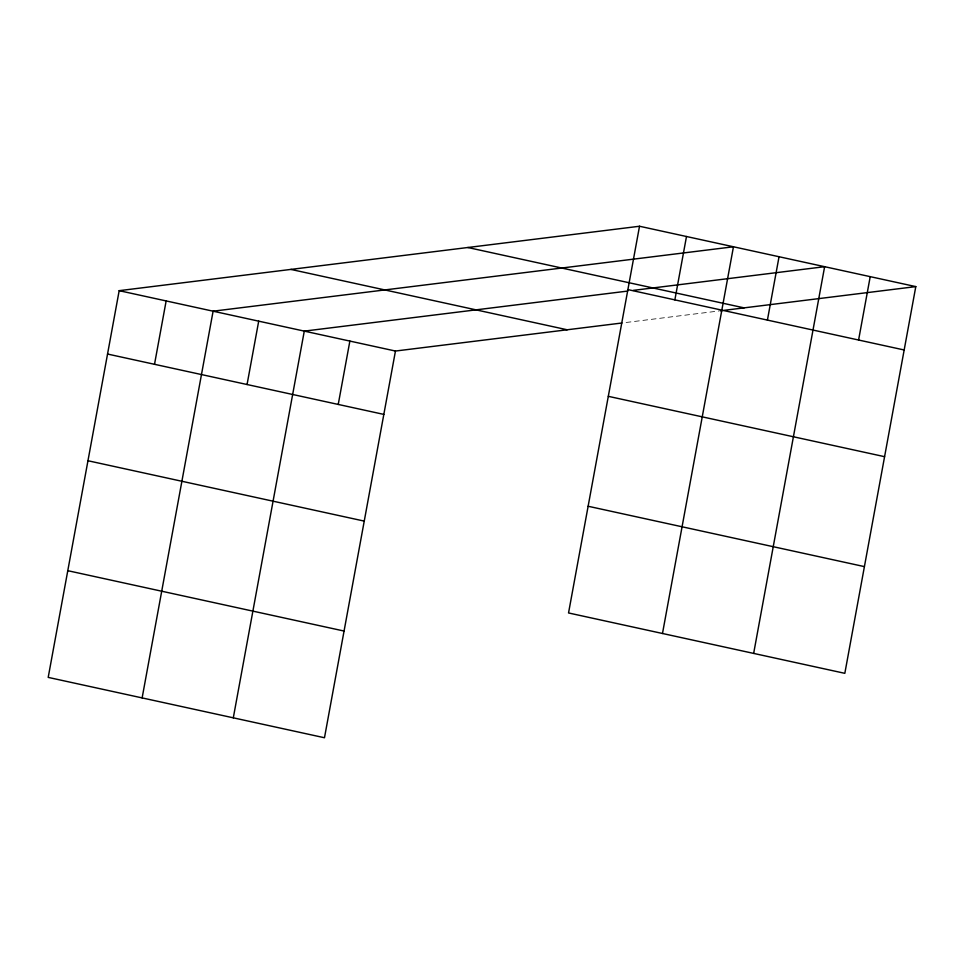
<?xml version="1.0" encoding="UTF-8"?>
<svg xmlns="http://www.w3.org/2000/svg" width="964" height="964" viewBox="0 0 964 964"><rect width="100%" height="100%" fill="white"/><g stroke="black" fill="none" stroke-linecap="round" stroke-linejoin="round"><path stroke-width="0.72" stroke-dasharray="4.82 3.62" d="M626.142 322.47L718.807 310.998"/><path stroke-width="1.45" d="M639.518 226.251L568.543 612.959L844.826 673.33L915.8 286.609L639.518 226.251L119.175 290.67L48.2 677.391L324.482 737.749L395.457 351.041L621.925 323M154.517 364.296L166.145 300.937M142.13 697.912L213.104 311.191L733.459 246.772L662.485 633.493M247.061 384.528L258.701 321.157M233.3 717.831L304.287 331.122L627.636 291.08M338.231 404.446L349.872 341.075M674.86 299.876L686.489 236.505M767.416 320.096L779.045 256.725M753.655 653.411L824.63 266.691L633.252 290.381M858.587 340.015L870.215 276.644M720.216 310.83L723.024 310.48M724.422 310.3L915.8 286.609M467.805 247.507L744.088 307.865M627.889 289.61L904.172 349.98M290.887 269.414L567.169 329.772M608.308 396.325L884.591 456.683M119.175 290.67L395.457 351.041M107.546 354.041L383.829 414.399M588.136 506.257L864.407 566.615M87.965 460.744L364.235 521.102M67.781 570.688L344.064 631.046"/></g></svg>
